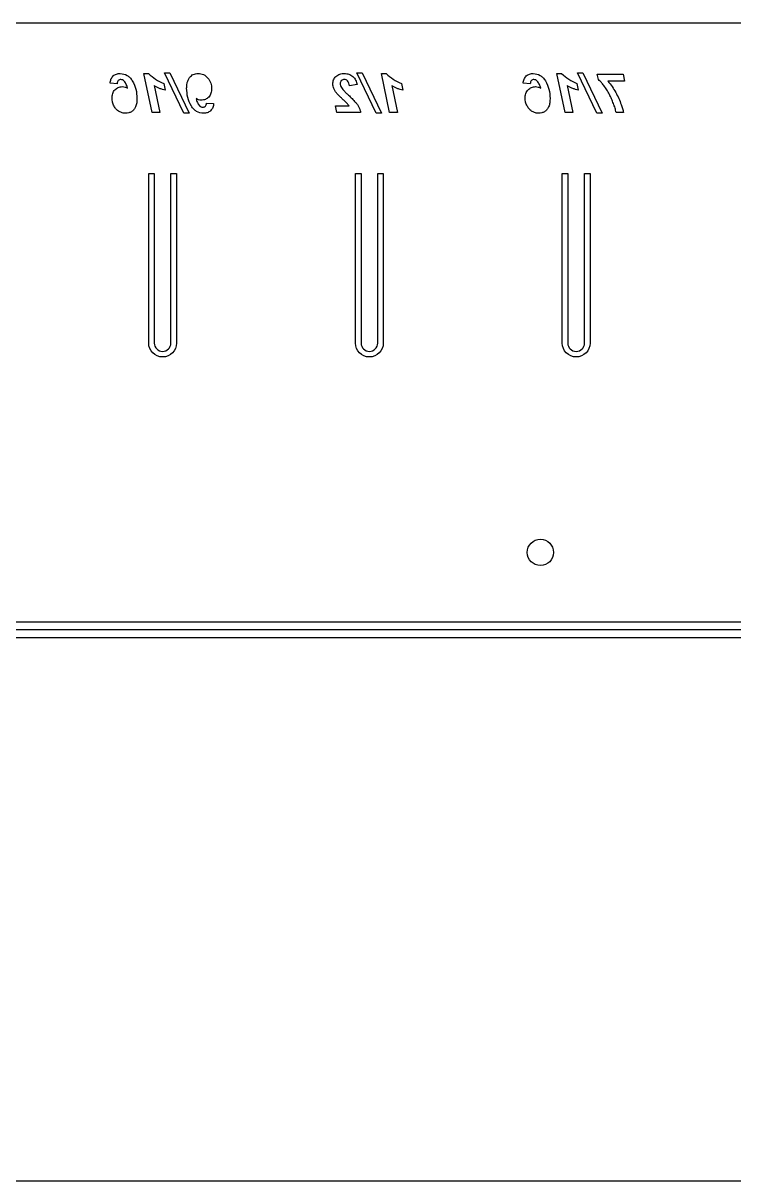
# Model space of a CAD drawing. Header units: inches. Extents: x -27.2 to 0.5, y -10.4 to 0.
# Drawn here: x -12.77 to -6.39, y -10.39 to 0 of the extents above; entities that cross this region are included whole.
import ezdxf

# ---------------------------------------------------------------- set-up
doc = ezdxf.new("R2010")
doc.units = ezdxf.units.IN
doc.layers.get('0').update_dxf_attribs({"linetype": 'CONTINUOUS'})

msp = doc.modelspace()

# ---------------------------------------------------------------- linework, layer by layer
for p, q in [((-11.613, -0.803), (-11.686, -0.451)), ((-11.686, -0.451), (-11.645, -0.451)), ((-9.479, -0.803), (-9.552, -0.451)), ((-9.552, -0.451), (-9.511, -0.451)), ((-7.903, -0.803), (-7.977, -0.451)), ((-7.977, -0.451), (-7.935, -0.451)), ((-7.603, -0.507), (-7.614, -0.458)), ((-7.614, -0.458), (-7.383, -0.458)), ((-7.383, -0.458), (-7.37, -0.521)), ((-11.926, -0.544), (-11.99, -0.539)), ((-11.594, -0.561), (-11.544, -0.803)), ((-11.508, -0.541), (-11.495, -0.602)), ((-9.772, -0.552), (-9.839, -0.562)), ((-9.46, -0.561), (-9.41, -0.803)), ((-9.373, -0.541), (-9.361, -0.602)), ((-8.216, -0.544), (-8.28, -0.539)), ((-7.885, -0.561), (-7.834, -0.803)), ((-7.798, -0.541), (-7.785, -0.602)), ((-7.37, -0.521), (-7.519, -0.521)), ((-11.748, -0.676), (-11.748, -0.679)), ((-11.124, -0.717), (-11.06, -0.722)), ((-8.038, -0.676), (-8.038, -0.679)), ((-11.544, -0.803), (-11.613, -0.803)), ((-9.953, -0.803), (-9.966, -0.741)), ((-9.966, -0.741), (-9.844, -0.741)), ((-9.74, -0.803), (-9.953, -0.803)), ((-9.41, -0.803), (-9.479, -0.803)), ((-7.834, -0.803), (-7.903, -0.803)), ((-7.379, -0.803), (-7.444, -0.803)), ((-27.25, -5.374), (0.5, -5.374)), ((0.5, -5.445), (-27.25, -5.445)), ((0.5, -5.517), (-27.25, -5.517))]:
    msp.add_line(p, q)
for points in [[(0, -10.391, 0.414214), (0.5, -9.891), (0.5, -0.5, 0.414214), (0, 0), (-26.75, 0, 0.414214), (-27.25, -0.5), (-27.25, -9.891, 0.414214), (-26.75, -10.391)], [(-11.593, -2.871, 1), (-11.443, -2.871), (-11.443, -1.35), (-11.393, -1.35), (-11.393, -2.871, -1), (-11.643, -2.871), (-11.643, -1.35), (-11.593, -1.35)], [(-9.736, -2.871, 1), (-9.586, -2.871), (-9.586, -1.35), (-9.536, -1.35), (-9.536, -2.871, -1), (-9.786, -2.871), (-9.786, -1.35), (-9.736, -1.35)], [(-7.879, -2.871, 1), (-7.729, -2.871), (-7.729, -1.35), (-7.679, -1.35), (-7.679, -2.871, -1), (-7.929, -2.871), (-7.929, -1.35), (-7.879, -1.35)]]:
    msp.add_lwpolyline(points, format="xyb", close=True)
for points in [[(-11.328, -0.809), (-11.501, -0.447), (-11.453, -0.447), (-11.28, -0.809)], [(-9.601, -0.809), (-9.774, -0.447), (-9.727, -0.447), (-9.553, -0.809)], [(-7.618, -0.809), (-7.791, -0.447), (-7.743, -0.447), (-7.57, -0.809)]]:
    msp.add_lwpolyline(points, close=True)
msp.add_circle((-8.125, -4.75), 0.118)
for points, knots in [([(-11.99, -0.539), (-11.988, -0.526), (-11.986, -0.514), (-11.977, -0.492), (-11.97, -0.484), (-11.962, -0.473)], [0, 0, 0, 0, 0.0939792, 0.0939792, 0.1892858, 0.1892858, 0.1892858, 0.1892858]), ([(-11.962, -0.473), (-11.952, -0.466), (-11.943, -0.46), (-11.922, -0.453), (-11.911, -0.452), (-11.899, -0.452)], [0, 0, 0, 0, 0.0947599, 0.0947599, 0.188927, 0.188927, 0.188927, 0.188927]), ([(-11.916, -0.515), (-11.919, -0.52), (-11.922, -0.523), (-11.925, -0.533), (-11.925, -0.539), (-11.926, -0.544)], [0, 0, 0, 0, 0.04590354, 0.04590354, 0.09020676, 0.09020676, 0.09020676, 0.09020676]), ([(-11.894, -0.506), (-11.898, -0.507), (-11.902, -0.507), (-11.91, -0.51), (-11.912, -0.512), (-11.916, -0.515)], [0, 0, 0, 0, 0.03080194, 0.03080194, 0.06173308, 0.06173308, 0.06173308, 0.06173308]), ([(-11.899, -0.452), (-11.877, -0.455), (-11.855, -0.458), (-11.828, -0.474), (-11.82, -0.481), (-11.805, -0.497), (-11.797, -0.507), (-11.79, -0.517)], [0, 0, 0, 0, 0.1753396, 0.1753396, 0.2633786, 0.2633786, 0.365568, 0.365568, 0.365568, 0.365568]), ([(-11.863, -0.52), (-11.868, -0.516), (-11.872, -0.512), (-11.883, -0.508), (-11.888, -0.507), (-11.894, -0.506)], [0, 0, 0, 0, 0.04527615, 0.04527615, 0.09063097, 0.09063097, 0.09063097, 0.09063097]), ([(-11.79, -0.517), (-11.776, -0.544), (-11.764, -0.567), (-11.751, -0.62), (-11.75, -0.648), (-11.748, -0.676)], [0, 0, 0, 0, 0.2305178, 0.2305178, 0.4599681, 0.4599681, 0.4599681, 0.4599681]), ([(-11.645, -0.451), (-11.622, -0.471), (-11.604, -0.488), (-11.558, -0.518), (-11.533, -0.529), (-11.508, -0.541)], [0, 0, 0, 0, 0.2331454, 0.2331454, 0.4637313, 0.4637313, 0.4637313, 0.4637313]), ([(-11.298, -0.538), (-11.297, -0.537), (-11.297, -0.535), (-11.292, -0.517), (-11.285, -0.504), (-11.276, -0.487)], [0.1186444, 0.1186444, 0.1186444, 0.1186444, 0.1312336, 0.1312336, 0.2641231, 0.2641231, 0.2641231, 0.2641231]), ([(-11.276, -0.487), (-11.265, -0.476), (-11.255, -0.466), (-11.23, -0.454), (-11.215, -0.453), (-11.201, -0.452)], [0, 0, 0, 0, 0.1190821, 0.1190821, 0.2379479, 0.2379479, 0.2379479, 0.2379479]), ([(-11.201, -0.452), (-11.183, -0.453), (-11.166, -0.455), (-11.136, -0.469), (-11.124, -0.481), (-11.111, -0.493)], [0, 0, 0, 0, 0.1328784, 0.1328784, 0.2657911, 0.2657911, 0.2657911, 0.2657911]), ([(-11.111, -0.493), (-11.101, -0.508), (-11.092, -0.522), (-11.086, -0.538), (-11.086, -0.538), (-11.086, -0.538)], [0, 0, 0, 0, 0.1324817, 0.1324817, 0.1345167, 0.1345167, 0.1345167, 0.1345167]), ([(-9.989, -0.545), (-9.988, -0.533), (-9.987, -0.52), (-9.978, -0.498), (-9.97, -0.488), (-9.961, -0.478)], [0, 0, 0, 0, 0.0973033, 0.0973033, 0.1946582, 0.1946582, 0.1946582, 0.1946582]), ([(-9.961, -0.478), (-9.949, -0.469), (-9.939, -0.462), (-9.913, -0.453), (-9.899, -0.452), (-9.885, -0.452)], [0, 0, 0, 0, 0.1177761, 0.1177761, 0.234641, 0.234641, 0.234641, 0.234641]), ([(-9.913, -0.516), (-9.916, -0.521), (-9.919, -0.525), (-9.922, -0.534), (-9.923, -0.54), (-9.923, -0.545)], [0, 0, 0, 0, 0.04315907, 0.04315907, 0.08617867, 0.08617867, 0.08617867, 0.08617867]), ([(-9.886, -0.505), (-9.891, -0.506), (-9.896, -0.506), (-9.905, -0.51), (-9.909, -0.513), (-9.913, -0.516)], [0, 0, 0, 0, 0.03803737, 0.03803737, 0.0760975, 0.0760975, 0.0760975, 0.0760975]), ([(-9.858, -0.518), (-9.862, -0.514), (-9.866, -0.511), (-9.876, -0.506), (-9.881, -0.506), (-9.886, -0.505)], [0, 0, 0, 0, 0.04130247, 0.04130247, 0.08263468, 0.08263468, 0.08263468, 0.08263468]), ([(-9.885, -0.452), (-9.871, -0.453), (-9.857, -0.453), (-9.832, -0.462), (-9.822, -0.469), (-9.81, -0.478)], [0, 0, 0, 0, 0.1041495, 0.1041495, 0.2085119, 0.2085119, 0.2085119, 0.2085119]), ([(-9.839, -0.562), (-9.841, -0.554), (-9.843, -0.546), (-9.849, -0.531), (-9.852, -0.525), (-9.858, -0.518)], [0, 0, 0, 0, 0.0625253, 0.0625253, 0.1276324, 0.1276324, 0.1276324, 0.1276324]), ([(-9.81, -0.478), (-9.8, -0.489), (-9.791, -0.499), (-9.779, -0.524), (-9.775, -0.538), (-9.772, -0.552)], [0, 0, 0, 0, 0.119618, 0.119618, 0.2384146, 0.2384146, 0.2384146, 0.2384146]), ([(-9.511, -0.451), (-9.488, -0.471), (-9.47, -0.488), (-9.424, -0.518), (-9.399, -0.529), (-9.373, -0.541)], [0, 0, 0, 0, 0.2331454, 0.2331454, 0.4637313, 0.4637313, 0.4637313, 0.4637313]), ([(-8.28, -0.539), (-8.278, -0.526), (-8.276, -0.514), (-8.267, -0.492), (-8.261, -0.484), (-8.252, -0.473)], [0, 0, 0, 0, 0.0939793, 0.0939793, 0.1892859, 0.1892859, 0.1892859, 0.1892859]), ([(-8.252, -0.473), (-8.242, -0.466), (-8.233, -0.46), (-8.212, -0.453), (-8.201, -0.452), (-8.19, -0.452)], [0, 0, 0, 0, 0.0947598, 0.0947598, 0.1889267, 0.1889267, 0.1889267, 0.1889267]), ([(-8.206, -0.515), (-8.209, -0.52), (-8.212, -0.523), (-8.215, -0.533), (-8.216, -0.539), (-8.216, -0.544)], [0, 0, 0, 0, 0.04590354, 0.04590354, 0.09020676, 0.09020676, 0.09020676, 0.09020676]), ([(-8.185, -0.506), (-8.189, -0.507), (-8.193, -0.507), (-8.2, -0.51), (-8.203, -0.512), (-8.206, -0.515)], [0, 0, 0, 0, 0.03080187, 0.03080187, 0.06173294, 0.06173294, 0.06173294, 0.06173294]), ([(-8.19, -0.452), (-8.167, -0.455), (-8.145, -0.458), (-8.118, -0.474), (-8.11, -0.481), (-8.095, -0.497), (-8.088, -0.507), (-8.08, -0.517)], [0, 0, 0, 0, 0.1753392, 0.1753392, 0.2633778, 0.2633778, 0.3655673, 0.3655673, 0.3655673, 0.3655673]), ([(-8.154, -0.52), (-8.158, -0.516), (-8.162, -0.512), (-8.173, -0.508), (-8.178, -0.507), (-8.185, -0.506)], [0, 0, 0, 0, 0.04527615, 0.04527615, 0.09063097, 0.09063097, 0.09063097, 0.09063097]), ([(-8.08, -0.517), (-8.066, -0.544), (-8.055, -0.567), (-8.041, -0.62), (-8.04, -0.648), (-8.038, -0.676)], [0, 0, 0, 0, 0.2305178, 0.2305178, 0.4599681, 0.4599681, 0.4599681, 0.4599681]), ([(-7.935, -0.451), (-7.912, -0.471), (-7.894, -0.488), (-7.848, -0.518), (-7.823, -0.529), (-7.798, -0.541)], [0, 0, 0, 0, 0.2331455, 0.2331455, 0.4637315, 0.4637315, 0.4637315, 0.4637315]), ([(-7.555, -0.56), (-7.562, -0.55), (-7.57, -0.541), (-7.586, -0.523), (-7.593, -0.516), (-7.603, -0.507)], [0, 0, 0, 0, 0.0918462, 0.0918462, 0.1855978, 0.1855978, 0.1855978, 0.1855978]), ([(-11.972, -0.673), (-11.972, -0.659), (-11.971, -0.645), (-11.962, -0.62), (-11.955, -0.609), (-11.946, -0.597)], [0, 0, 0, 0, 0.1059717, 0.1059717, 0.2126705, 0.2126705, 0.2126705, 0.2126705]), ([(-11.946, -0.597), (-11.936, -0.589), (-11.927, -0.581), (-11.905, -0.572), (-11.892, -0.571), (-11.879, -0.57)], [0, 0, 0, 0, 0.0995719, 0.0995719, 0.1990855, 0.1990855, 0.1990855, 0.1990855]), ([(-11.879, -0.57), (-11.871, -0.57), (-11.863, -0.571), (-11.847, -0.576), (-11.84, -0.58), (-11.832, -0.584)], [0, 0, 0, 0, 0.0661531, 0.0661531, 0.1322653, 0.1322653, 0.1322653, 0.1322653]), ([(-11.832, -0.584), (-11.836, -0.573), (-11.839, -0.561), (-11.849, -0.539), (-11.855, -0.531), (-11.863, -0.52)], [0, 0, 0, 0, 0.0920175, 0.0920175, 0.1864568, 0.1864568, 0.1864568, 0.1864568]), ([(-11.545, -0.586), (-11.553, -0.582), (-11.562, -0.579), (-11.579, -0.57), (-11.586, -0.566), (-11.594, -0.561)], [0, 0, 0, 0, 0.0709603, 0.0709603, 0.1421688, 0.1421688, 0.1421688, 0.1421688]), ([(-11.495, -0.602), (-11.504, -0.6), (-11.512, -0.598), (-11.528, -0.592), (-11.537, -0.589), (-11.545, -0.586)], [0, 0, 0, 0, 0.0737787, 0.0737787, 0.1469096, 0.1469096, 0.1469096, 0.1469096]), ([(-11.26, -0.744), (-11.274, -0.717), (-11.286, -0.694), (-11.299, -0.641), (-11.3, -0.612), (-11.302, -0.584)], [0, 0, 0, 0, 0.2313985, 0.2313985, 0.4616592, 0.4616592, 0.4616592, 0.4616592]), ([(-11.078, -0.588), (-11.078, -0.602), (-11.079, -0.616), (-11.088, -0.641), (-11.095, -0.651), (-11.104, -0.664)], [0, 0, 0, 0, 0.1059718, 0.1059718, 0.2126706, 0.2126706, 0.2126706, 0.2126706]), ([(-9.981, -0.587), (-9.983, -0.58), (-9.986, -0.574), (-9.989, -0.56), (-9.989, -0.553), (-9.989, -0.545)], [0, 0, 0, 0, 0.0547651, 0.0547651, 0.1095847, 0.1095847, 0.1095847, 0.1095847]), ([(-9.953, -0.631), (-9.958, -0.624), (-9.964, -0.617), (-9.973, -0.603), (-9.977, -0.596), (-9.981, -0.587)], [0, 0, 0, 0, 0.0664934, 0.0664934, 0.1336238, 0.1336238, 0.1336238, 0.1336238]), ([(-9.923, -0.545), (-9.923, -0.55), (-9.922, -0.553), (-9.92, -0.562), (-9.919, -0.566), (-9.917, -0.57)], [0, 0, 0, 0, 0.03609008, 0.03609008, 0.07179302, 0.07179302, 0.07179302, 0.07179302]), ([(-9.917, -0.57), (-9.913, -0.576), (-9.911, -0.581), (-9.903, -0.592), (-9.898, -0.597), (-9.894, -0.602)], [0, 0, 0, 0, 0.0573469, 0.0573469, 0.1132365, 0.1132365, 0.1132365, 0.1132365]), ([(-9.894, -0.602), (-9.886, -0.61), (-9.88, -0.616), (-9.864, -0.632), (-9.857, -0.639), (-9.849, -0.646)], [0, 0, 0, 0, 0.0896047, 0.0896047, 0.1710434, 0.1710434, 0.1710434, 0.1710434]), ([(-9.411, -0.586), (-9.419, -0.582), (-9.428, -0.579), (-9.444, -0.57), (-9.452, -0.566), (-9.46, -0.561)], [0, 0, 0, 0, 0.0709603, 0.0709603, 0.1421688, 0.1421688, 0.1421688, 0.1421688]), ([(-9.361, -0.602), (-9.37, -0.6), (-9.378, -0.598), (-9.394, -0.592), (-9.403, -0.589), (-9.411, -0.586)], [0, 0, 0, 0, 0.0737787, 0.0737787, 0.1469096, 0.1469096, 0.1469096, 0.1469096]), ([(-8.263, -0.673), (-8.262, -0.659), (-8.261, -0.645), (-8.253, -0.62), (-8.245, -0.609), (-8.236, -0.597)], [0, 0, 0, 0, 0.1059717, 0.1059717, 0.2126705, 0.2126705, 0.2126705, 0.2126705]), ([(-8.236, -0.597), (-8.226, -0.589), (-8.217, -0.581), (-8.195, -0.572), (-8.182, -0.571), (-8.17, -0.57)], [0, 0, 0, 0, 0.0995717, 0.0995717, 0.1990852, 0.1990852, 0.1990852, 0.1990852]), ([(-8.17, -0.57), (-8.161, -0.57), (-8.153, -0.571), (-8.137, -0.576), (-8.13, -0.58), (-8.122, -0.584)], [0, 0, 0, 0, 0.0661531, 0.0661531, 0.1322653, 0.1322653, 0.1322653, 0.1322653]), ([(-8.122, -0.584), (-8.126, -0.573), (-8.129, -0.561), (-8.139, -0.539), (-8.145, -0.531), (-8.154, -0.52)], [0, 0, 0, 0, 0.0920175, 0.0920175, 0.1864568, 0.1864568, 0.1864568, 0.1864568]), ([(-7.835, -0.586), (-7.844, -0.582), (-7.852, -0.579), (-7.869, -0.57), (-7.876, -0.566), (-7.885, -0.561)], [0, 0, 0, 0, 0.0709603, 0.0709603, 0.1421688, 0.1421688, 0.1421688, 0.1421688]), ([(-7.785, -0.602), (-7.794, -0.6), (-7.802, -0.598), (-7.819, -0.592), (-7.827, -0.589), (-7.835, -0.586)], [0, 0, 0, 0, 0.0737787, 0.0737787, 0.1469096, 0.1469096, 0.1469096, 0.1469096]), ([(-7.506, -0.639), (-7.513, -0.625), (-7.521, -0.612), (-7.537, -0.585), (-7.546, -0.573), (-7.555, -0.56)], [0, 0, 0, 0, 0.1187039, 0.1187039, 0.2375877, 0.2375877, 0.2375877, 0.2375877]), ([(-7.519, -0.521), (-7.506, -0.537), (-7.493, -0.553), (-7.47, -0.587), (-7.459, -0.604), (-7.448, -0.622)], [0, 0, 0, 0, 0.1571548, 0.1571548, 0.314377, 0.314377, 0.314377, 0.314377]), ([(-7.448, -0.622), (-7.439, -0.64), (-7.43, -0.657), (-7.413, -0.694), (-7.407, -0.712), (-7.4, -0.731)], [0, 0, 0, 0, 0.1519208, 0.1519208, 0.3038432, 0.3038432, 0.3038432, 0.3038432]), ([(-11.954, -0.745), (-11.959, -0.733), (-11.965, -0.722), (-11.968, -0.708), (-11.969, -0.706), (-11.969, -0.704)], [0, 0, 0, 0, 0.0958982, 0.0958982, 0.1109738, 0.1109738, 0.1109738, 0.1109738]), ([(-11.749, -0.704), (-11.75, -0.708), (-11.75, -0.711), (-11.753, -0.728), (-11.756, -0.738), (-11.761, -0.752)], [0.0710024, 0.0710024, 0.0710024, 0.0710024, 0.0983926, 0.0983926, 0.1986822, 0.1986822, 0.1986822, 0.1986822]), ([(-11.171, -0.691), (-11.179, -0.69), (-11.187, -0.69), (-11.203, -0.685), (-11.21, -0.681), (-11.217, -0.677)], [0, 0, 0, 0, 0.0658379, 0.0658379, 0.1316295, 0.1316295, 0.1316295, 0.1316295]), ([(-11.217, -0.677), (-11.214, -0.688), (-11.211, -0.7), (-11.201, -0.722), (-11.195, -0.73), (-11.186, -0.741)], [0, 0, 0, 0, 0.0920984, 0.0920984, 0.1865689, 0.1865689, 0.1865689, 0.1865689]), ([(-11.104, -0.664), (-11.114, -0.672), (-11.123, -0.68), (-11.145, -0.689), (-11.158, -0.69), (-11.171, -0.691)], [0, 0, 0, 0, 0.0995879, 0.0995879, 0.199109, 0.199109, 0.199109, 0.199109]), ([(-11.134, -0.746), (-11.131, -0.741), (-11.128, -0.737), (-11.125, -0.728), (-11.125, -0.722), (-11.124, -0.717)], [0, 0, 0, 0, 0.045393, 0.045393, 0.08920156, 0.08920156, 0.08920156, 0.08920156]), ([(-11.06, -0.722), (-11.061, -0.734), (-11.063, -0.746), (-11.072, -0.768), (-11.078, -0.776), (-11.087, -0.786)], [0, 0, 0, 0, 0.0917448, 0.0917448, 0.1840815, 0.1840815, 0.1840815, 0.1840815]), ([(-9.907, -0.677), (-9.915, -0.67), (-9.922, -0.662), (-9.938, -0.647), (-9.944, -0.64), (-9.953, -0.631)], [0, 0, 0, 0, 0.0828173, 0.0828173, 0.1692395, 0.1692395, 0.1692395, 0.1692395]), ([(-9.864, -0.718), (-9.872, -0.71), (-9.877, -0.704), (-9.892, -0.69), (-9.899, -0.684), (-9.907, -0.677)], [0, 0, 0, 0, 0.084849, 0.084849, 0.1635065, 0.1635065, 0.1635065, 0.1635065]), ([(-9.844, -0.741), (-9.847, -0.737), (-9.851, -0.733), (-9.857, -0.725), (-9.861, -0.721), (-9.864, -0.718)], [0, 0, 0, 0, 0.03850441, 0.03850441, 0.07701659, 0.07701659, 0.07701659, 0.07701659]), ([(-9.849, -0.646), (-9.838, -0.656), (-9.827, -0.667), (-9.805, -0.689), (-9.797, -0.698), (-9.785, -0.711)], [0, 0, 0, 0, 0.116259, 0.116259, 0.2396463, 0.2396463, 0.2396463, 0.2396463]), ([(-9.785, -0.711), (-9.779, -0.717), (-9.773, -0.724), (-9.763, -0.739), (-9.759, -0.746), (-9.755, -0.754)], [0, 0, 0, 0, 0.0670719, 0.0670719, 0.1341463, 0.1341463, 0.1341463, 0.1341463]), ([(-8.244, -0.745), (-8.25, -0.733), (-8.255, -0.722), (-8.258, -0.708), (-8.259, -0.706), (-8.259, -0.704)], [0, 0, 0, 0, 0.0958982, 0.0958982, 0.1109738, 0.1109738, 0.1109738, 0.1109738]), ([(-8.04, -0.704), (-8.04, -0.708), (-8.04, -0.711), (-8.043, -0.728), (-8.046, -0.738), (-8.051, -0.752)], [0.0710024, 0.0710024, 0.0710024, 0.0710024, 0.0983926, 0.0983926, 0.1986822, 0.1986822, 0.1986822, 0.1986822]), ([(-7.469, -0.722), (-7.475, -0.707), (-7.48, -0.694), (-7.492, -0.666), (-7.499, -0.653), (-7.506, -0.639)], [0, 0, 0, 0, 0.1230379, 0.1230379, 0.2457182, 0.2457182, 0.2457182, 0.2457182]), ([(-7.444, -0.803), (-7.448, -0.787), (-7.451, -0.776), (-7.459, -0.749), (-7.464, -0.735), (-7.469, -0.722)], [0, 0, 0, 0, 0.1232178, 0.1232178, 0.2406469, 0.2406469, 0.2406469, 0.2406469]), ([(-11.908, -0.794), (-11.918, -0.787), (-11.927, -0.781), (-11.942, -0.764), (-11.948, -0.754), (-11.954, -0.745)], [0, 0, 0, 0, 0.0942066, 0.0942066, 0.1879593, 0.1879593, 0.1879593, 0.1879593]), ([(-11.85, -0.809), (-11.861, -0.809), (-11.871, -0.808), (-11.89, -0.803), (-11.899, -0.798), (-11.908, -0.794)], [0, 0, 0, 0, 0.0789659, 0.0789659, 0.1579212, 0.1579212, 0.1579212, 0.1579212]), ([(-11.797, -0.795), (-11.806, -0.799), (-11.814, -0.803), (-11.831, -0.808), (-11.841, -0.809), (-11.85, -0.809)], [0, 0, 0, 0, 0.0733174, 0.0733174, 0.1466033, 0.1466033, 0.1466033, 0.1466033]), ([(-11.761, -0.752), (-11.765, -0.76), (-11.77, -0.769), (-11.782, -0.783), (-11.789, -0.789), (-11.797, -0.795)], [0, 0, 0, 0, 0.0732098, 0.0732098, 0.1465431, 0.1465431, 0.1465431, 0.1465431]), ([(-11.15, -0.809), (-11.173, -0.806), (-11.195, -0.803), (-11.222, -0.787), (-11.23, -0.78), (-11.245, -0.764), (-11.252, -0.754), (-11.26, -0.744)], [0, 0, 0, 0, 0.1760204, 0.1760204, 0.264483, 0.264483, 0.3660888, 0.3660888, 0.3660888, 0.3660888]), ([(-11.186, -0.741), (-11.182, -0.745), (-11.178, -0.748), (-11.167, -0.753), (-11.162, -0.754), (-11.156, -0.754)], [0, 0, 0, 0, 0.04485399, 0.04485399, 0.08976319, 0.08976319, 0.08976319, 0.08976319]), ([(-11.156, -0.754), (-11.152, -0.754), (-11.148, -0.754), (-11.14, -0.751), (-11.137, -0.749), (-11.134, -0.746)], [0, 0, 0, 0, 0.03103782, 0.03103782, 0.06218478, 0.06218478, 0.06218478, 0.06218478]), ([(-11.087, -0.786), (-11.097, -0.794), (-11.106, -0.8), (-11.127, -0.808), (-11.139, -0.808), (-11.15, -0.809)], [0, 0, 0, 0, 0.0968195, 0.0968195, 0.1931478, 0.1931478, 0.1931478, 0.1931478]), ([(-9.755, -0.754), (-9.751, -0.762), (-9.748, -0.77), (-9.743, -0.786), (-9.741, -0.795), (-9.74, -0.803)], [0, 0, 0, 0, 0.0656295, 0.0656295, 0.131259, 0.131259, 0.131259, 0.131259]), ([(-8.198, -0.794), (-8.209, -0.787), (-8.217, -0.781), (-8.232, -0.764), (-8.238, -0.754), (-8.244, -0.745)], [0, 0, 0, 0, 0.0942064, 0.0942064, 0.187959, 0.187959, 0.187959, 0.187959]), ([(-8.14, -0.809), (-8.151, -0.809), (-8.161, -0.808), (-8.18, -0.803), (-8.189, -0.798), (-8.198, -0.794)], [0, 0, 0, 0, 0.0789661, 0.0789661, 0.1579215, 0.1579215, 0.1579215, 0.1579215]), ([(-8.087, -0.795), (-8.096, -0.799), (-8.104, -0.803), (-8.122, -0.808), (-8.131, -0.809), (-8.14, -0.809)], [0, 0, 0, 0, 0.0733174, 0.0733174, 0.1466033, 0.1466033, 0.1466033, 0.1466033]), ([(-8.051, -0.752), (-8.056, -0.76), (-8.06, -0.769), (-8.072, -0.783), (-8.079, -0.789), (-8.087, -0.795)], [0, 0, 0, 0, 0.0732098, 0.0732098, 0.1465431, 0.1465431, 0.1465431, 0.1465431]), ([(-7.4, -0.731), (-7.395, -0.743), (-7.391, -0.755), (-7.384, -0.779), (-7.382, -0.789), (-7.379, -0.803)], [0, 0, 0, 0, 0.0953186, 0.0953186, 0.1938099, 0.1938099, 0.1938099, 0.1938099])]:
    msp.add_open_spline(points, degree=3, knots=knots)
for points in [[(-11.302, -0.584), (-11.302, -0.577), (-11.301, -0.57), (-11.301, -0.563)], [(-11.301, -0.563), (-11.3, -0.555), (-11.299, -0.547), (-11.298, -0.538)], [(-11.086, -0.538), (-11.083, -0.546), (-11.081, -0.555), (-11.08, -0.563)], [(-11.08, -0.563), (-11.079, -0.572), (-11.078, -0.58), (-11.078, -0.588)], [(-11.972, -0.679), (-11.972, -0.677), (-11.972, -0.675), (-11.972, -0.673)], [(-11.969, -0.704), (-11.971, -0.696), (-11.971, -0.688), (-11.972, -0.679)], [(-11.748, -0.679), (-11.748, -0.687), (-11.749, -0.696), (-11.749, -0.704)], [(-8.262, -0.679), (-8.262, -0.677), (-8.262, -0.675), (-8.263, -0.673)], [(-8.259, -0.704), (-8.261, -0.696), (-8.262, -0.688), (-8.262, -0.679)], [(-8.038, -0.679), (-8.039, -0.687), (-8.039, -0.696), (-8.04, -0.704)]]:
    msp.add_open_spline(points, degree=3)

doc.saveas('drawing.dxf')
